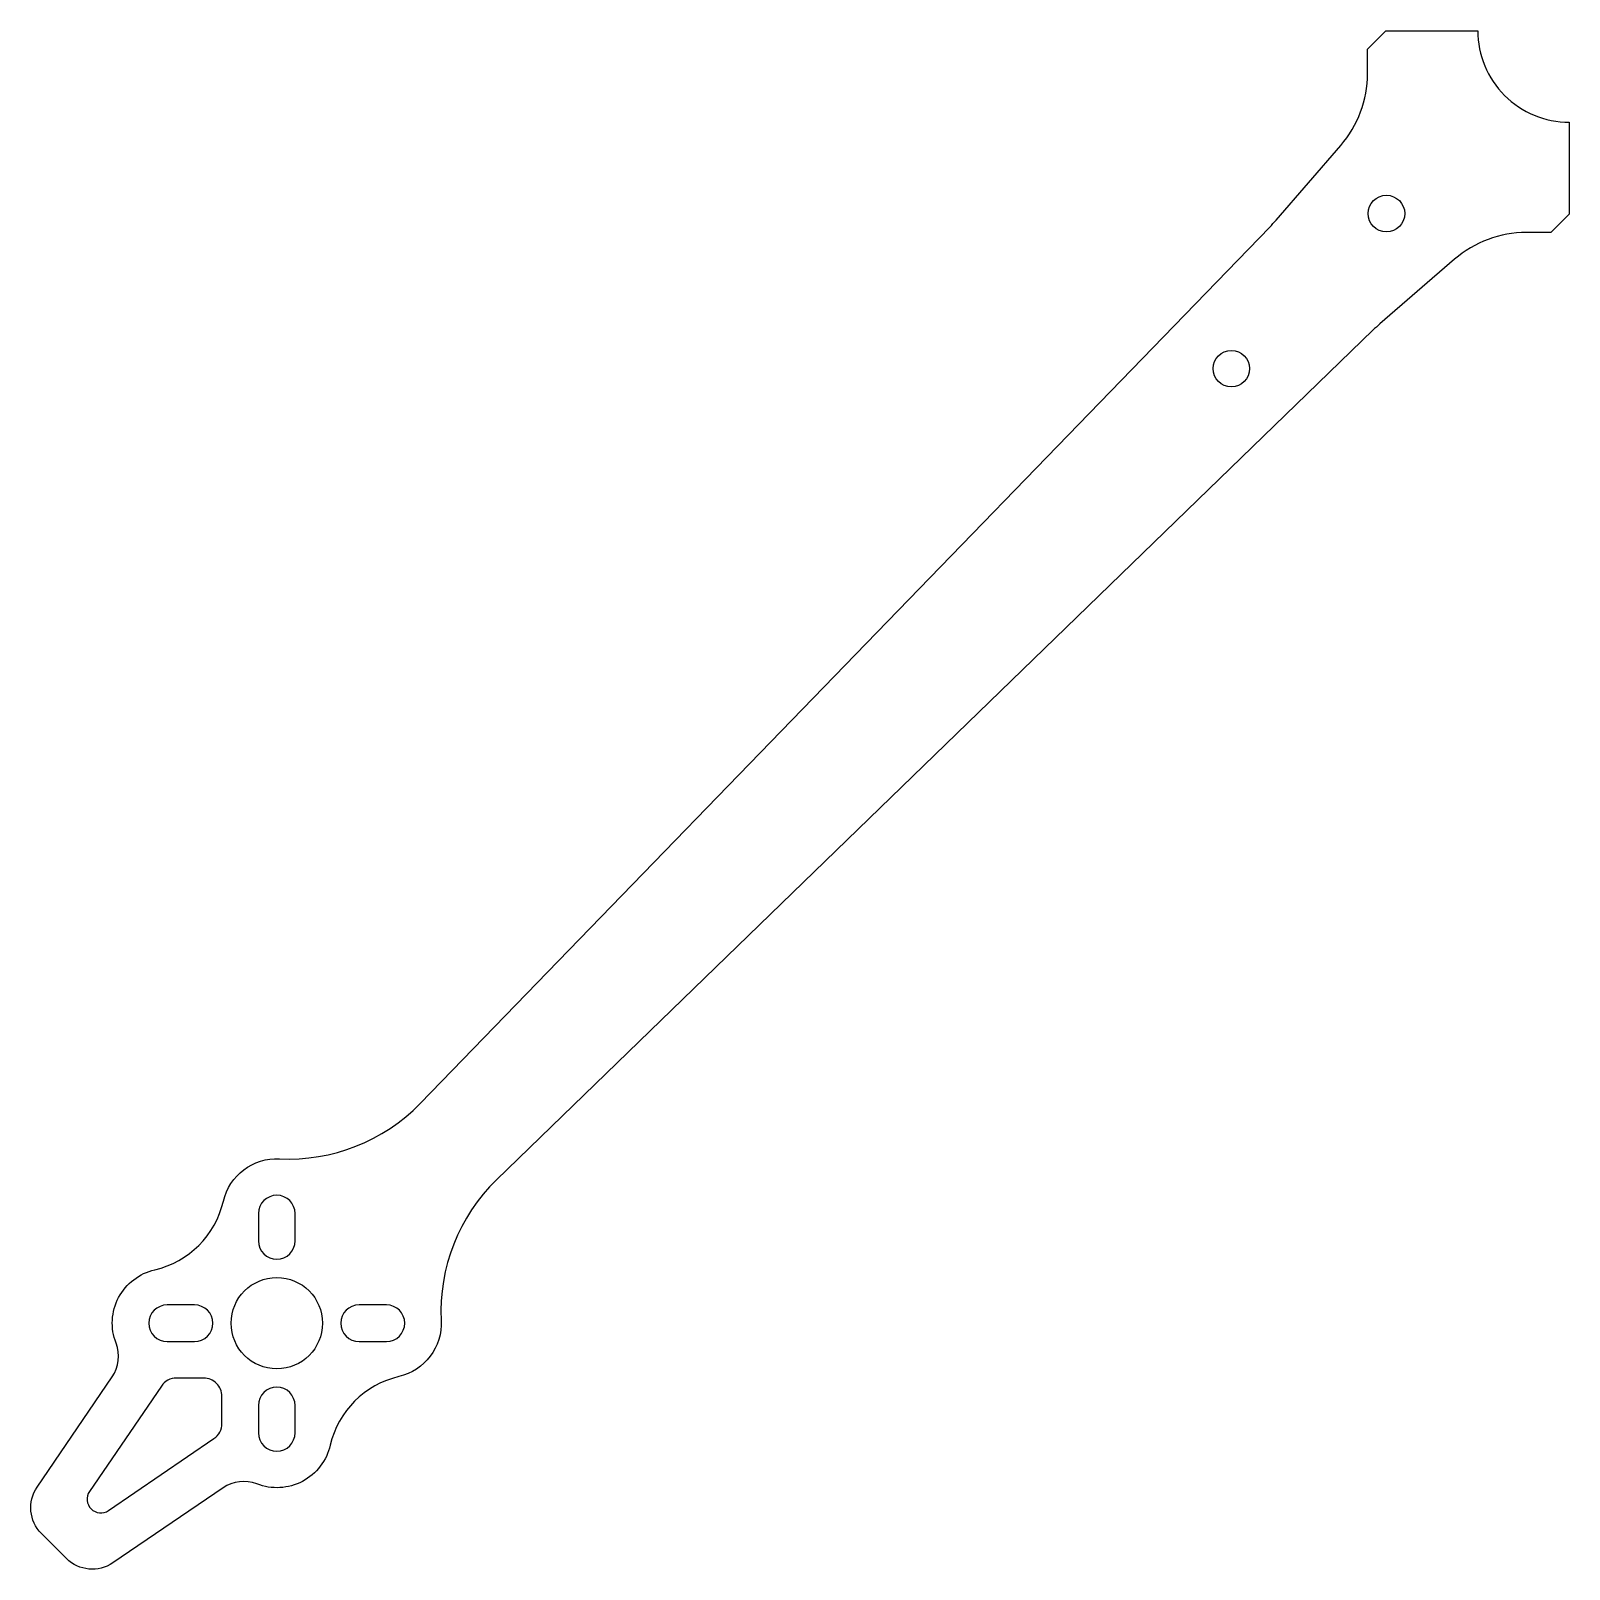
# Model space of a CAD drawing. Header units: millimetres. Extents: x -42.1 to 42.1, y -42.1 to 42.1.
import ezdxf

# ---------------------------------------------------------------- set-up
doc = ezdxf.new("R2010")
doc.units = ezdxf.units.MM
doc.layers.add('Frame-Arms', color=41, linetype='Continuous', true_color=0xffdf7f)

msp = doc.modelspace()

# ---------------------------------------------------------------- linework, layer by layer
at = {"layer": 'Frame-Arms'}
for p, q in [((-34.942, -32.062), (-38.874, -37.832)), ((-37.832, -38.874), (-32.062, -34.942))]:
    msp.add_line(p, q, dxfattribs=at)
for points in [[(25.7, 31.346, 0.01284), (26.046, 31.725), (29.583, 35.811, 0.180288), (31.047, 39.738), (31.047, 41.085), (32.047, 42.085), (37.085, 42.085, 0.414214), (42.085, 37.085), (42.085, 32.047), (41.085, 31.047), (39.738, 31.047, 0.180288), (35.811, 29.583), (31.725, 26.046, 0.01284), (31.346, 25.7), (-16.603, -20.778, 0.216356), (-19.629, -28.471, -0.363815), (-21.952, -31.549, 0.287008), (-25.702, -35.299, -0.457482), (-29.715, -37.42, 0.247377), (-31.568, -37.631), (-37.595, -41.738, -0.360386), (-40.136, -41.5), (-41.5, -40.136, -0.360386), (-41.738, -37.595), (-37.631, -31.568, 0.247377), (-37.42, -29.715, -0.457482), (-35.299, -25.702, 0.287008), (-31.549, -21.952, -0.363815), (-28.471, -19.629, 0.216356), (-20.778, -16.603)], [(-29.625, -22.625), (-29.625, -24.125, 1), (-27.625, -24.125), (-27.625, -22.625, 1)], [(-34.625, -29.625), (-33.125, -29.625, 1), (-33.125, -27.625), (-34.625, -27.625, 1)], [(-22.625, -27.625), (-24.125, -27.625, 1), (-24.125, -29.625), (-22.625, -29.625, 1)], [(-27.625, -34.625), (-27.625, -33.125, 1), (-29.625, -33.125), (-29.625, -34.625, 1)]]:
    msp.add_lwpolyline(points, format="xyb", close=True, dxfattribs=at)
msp.add_lwpolyline([(-32.062, -34.942, 0.24806), (-31.625, -34.116), (-31.625, -32.625, 0.414214), (-32.625, -31.625), (-34.116, -31.625, 0.24806), (-34.942, -32.062)], format="xyb", dxfattribs=at)
for centre, radius in [((32.085, 32.085), 1), ((23.6, 23.6), 1), ((-28.625, -28.625), 2.5)]:
    msp.add_circle(centre, radius, dxfattribs=at)
msp.add_arc((-38.254, -38.254), 0.75, 145.72625, 304.27375, dxfattribs=at)

doc.saveas('drawing.dxf')
